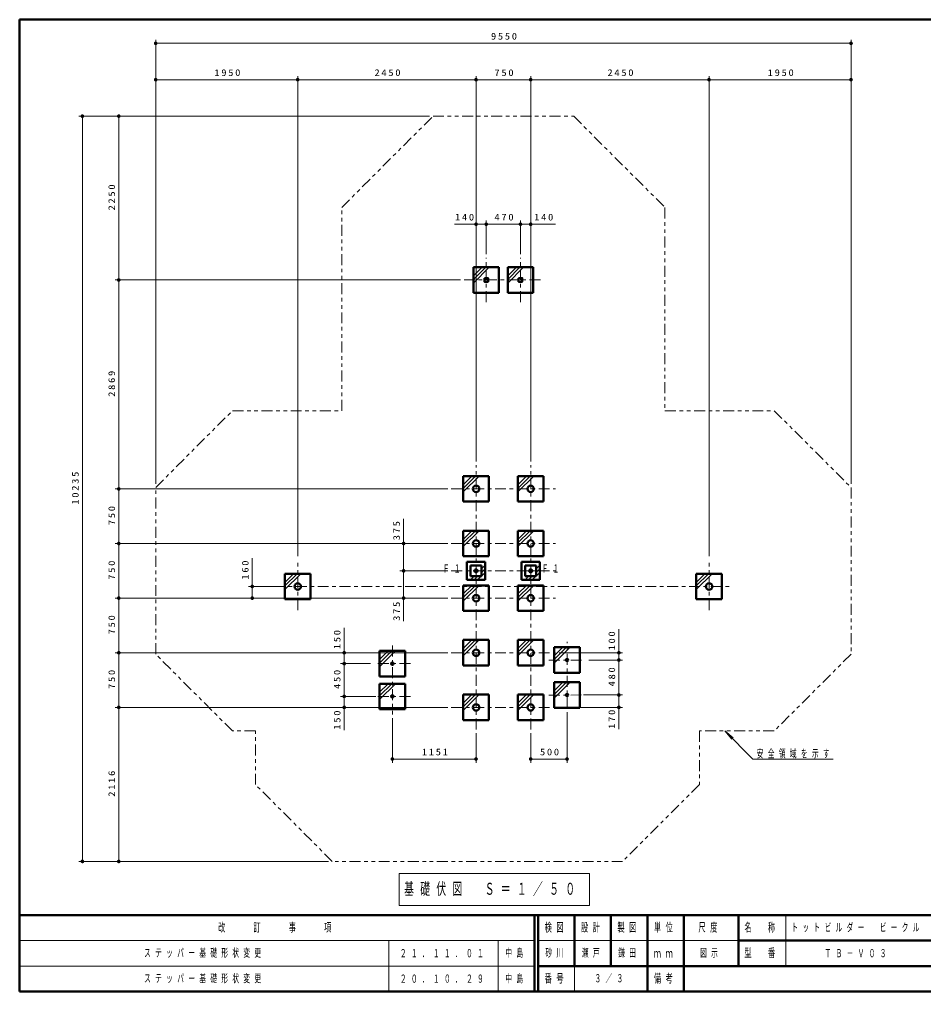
# Model space of a CAD drawing. Units: millimetres on the paper, scale 1:50. Extents: x -385 to 0, y -594 to 267.
# Drawn here: x -385 to -136.6, y -594 to -327 of the extents above; entities that cross this region are included whole.
import ezdxf

# ---------------------------------------------------------------- set-up
doc = ezdxf.new("R2010")
doc.units = ezdxf.units.MM
doc.linetypes.add('USER2', pattern=[6, 3, -1, 1, -1])
doc.linetypes.add('USER3', pattern=[8, 3, -1, 1, -1, 1, -1])
doc.layers.add('LY_1', color=140, linetype='Continuous', lineweight=50)
doc.styles.add('ＭＳ ゴシック', font='')
doc.styles.get('ＭＳ ゴシック').set_extended_font_data('MS Gothic')

# ---------------------------------------------------------------- blocks, each defined once
blk = doc.blocks.new('filled_dot')
at = {"color": 0, "linetype": 'Continuous', "lineweight": -2, "const_width": 1.25}
blk.add_lwpolyline([(-0.625, 0, 1), (0.625, 0, 1)], format="xyb", close=True, dxfattribs=at)

msp = doc.modelspace()

# ---------------------------------------------------------------- linework, layer by layer
at = {"layer": 'LY_1', "color": 7}
for p, q in [((0, -327), (-385, -327)), ((-385, -327), (-385, -594)), ((-385, -573), (0, -573)), ((-385, -594), (0, -594))]:
    msp.add_line(p, q, dxfattribs=at)
at = {"layer": 'LY_1', "color": 7, "lineweight": 13}
for p, q in [((-347.566, -454.543), (-347.566, -332.56)), ((-347.566, -333.56), (-156.566, -333.56)), ((-156.566, -454.543), (-156.566, -332.56)), ((-347.566, -454.543), (-347.566, -342.56)), ((-347.566, -343.56), (-308.566, -343.56)), ((-308.566, -474.44), (-308.566, -342.56)), ((-308.566, -343.56), (-259.566, -343.56)), ((-259.566, -448.443), (-259.566, -342.56)), ((-259.566, -343.56), (-244.566, -343.56)), ((-244.566, -448.443), (-244.566, -342.56)), ((-244.566, -343.56), (-195.566, -343.56)), ((-195.566, -474.44), (-195.566, -342.56)), ((-195.566, -343.56), (-156.566, -343.56)), ((-156.566, -454.543), (-156.566, -342.56)), ((-272.378, -353.56), (-368.712, -353.56)), ((-367.712, -558.256), (-367.712, -353.56)), ((-272.378, -353.56), (-358.712, -353.56)), ((-357.712, -398.56), (-357.712, -353.56)), ((-265.492, -383.246), (-256.766, -383.246)), ((-259.566, -448.443), (-259.566, -382.246)), ((-256.766, -391.474), (-256.766, -382.246)), ((-256.766, -383.246), (-247.366, -383.246)), ((-247.366, -391.474), (-247.366, -382.246)), ((-247.366, -383.246), (-237.74, -383.246)), ((-244.566, -448.443), (-244.566, -382.246)), ((-260.266, -397.424), (-257.902, -395.06)), ((-260.266, -398.414), (-256.912, -395.06)), ((-260.266, -399.404), (-255.922, -395.06)), ((-250.866, -397.424), (-248.502, -395.06)), ((-250.866, -398.414), (-247.512, -395.06)), ((-250.866, -399.404), (-246.522, -395.06)), ((-263.853, -398.56), (-358.712, -398.56)), ((-357.712, -455.94), (-357.712, -398.56)), ((-263.066, -454.804), (-260.702, -452.44)), ((-263.066, -455.794), (-259.712, -452.44)), ((-263.066, -456.784), (-258.722, -452.44)), ((-248.066, -454.804), (-245.702, -452.44)), ((-248.066, -455.794), (-244.712, -452.44)), ((-248.066, -456.784), (-243.722, -452.44)), ((-267.36, -455.94), (-358.712, -455.94)), ((-357.712, -470.94), (-357.712, -455.94)), ((-279.465, -478.44), (-279.465, -464.166)), ((-263.066, -469.804), (-260.702, -467.44)), ((-263.066, -470.794), (-259.712, -467.44)), ((-263.066, -471.784), (-258.722, -467.44)), ((-248.066, -469.804), (-245.702, -467.44)), ((-248.066, -470.794), (-244.712, -467.44)), ((-248.066, -471.784), (-243.722, -467.44)), ((-267.36, -470.94), (-358.712, -470.94)), ((-357.712, -485.94), (-357.712, -470.94)), ((-267.36, -470.94), (-280.465, -470.94)), ((-321.04, -485.94), (-321.04, -474.992)), ((-257.066, -476.884), (-258.066, -477.884)), ((-257.066, -477.874), (-258.066, -478.874)), ((-242.066, -476.884), (-243.066, -477.884)), ((-242.066, -477.874), (-243.066, -478.874)), ((-312.066, -481.604), (-309.702, -479.24)), ((-312.066, -482.594), (-308.712, -479.24)), ((-312.066, -483.584), (-307.722, -479.24)), ((-267.36, -478.44), (-280.465, -478.44)), ((-279.465, -492.314), (-279.465, -478.44)), ((-260.122, -479.94), (-261.122, -480.94)), ((-259.132, -479.94), (-260.132, -480.94)), ((-258.142, -479.94), (-259.142, -480.94)), ((-257.066, -478.864), (-258.066, -479.864)), ((-245.122, -479.94), (-246.122, -480.94)), ((-244.132, -479.94), (-245.132, -480.94)), ((-243.142, -479.94), (-244.142, -480.94)), ((-242.066, -478.864), (-243.066, -479.864)), ((-199.066, -481.604), (-196.702, -479.24)), ((-199.066, -482.594), (-195.712, -479.24)), ((-199.066, -483.584), (-194.722, -479.24)), ((-314.066, -482.74), (-322.04, -482.74)), ((-263.066, -484.804), (-260.702, -482.44)), ((-263.066, -485.794), (-259.712, -482.44)), ((-263.066, -486.784), (-258.722, -482.44)), ((-248.066, -484.804), (-245.702, -482.44)), ((-248.066, -485.794), (-244.712, -482.44)), ((-248.066, -486.784), (-243.722, -482.44)), ((-267.36, -485.94), (-358.712, -485.94)), ((-357.712, -500.94), (-357.712, -485.94)), ((-267.36, -485.94), (-280.465, -485.94)), ((-295.785, -503.94), (-295.785, -494.092)), ((-220.339, -494.441), (-220.339, -502.94)), ((-263.066, -499.804), (-260.702, -497.44)), ((-263.066, -500.794), (-259.712, -497.44)), ((-263.066, -501.784), (-258.722, -497.44)), ((-248.066, -499.804), (-245.702, -497.44)), ((-248.066, -500.794), (-244.712, -497.44)), ((-248.066, -501.784), (-243.722, -497.44)), ((-267.36, -500.94), (-358.712, -500.94)), ((-357.712, -515.94), (-357.712, -500.94)), ((-286.066, -502.804), (-283.702, -500.44)), ((-286.066, -503.794), (-282.712, -500.44)), ((-286.066, -504.784), (-281.722, -500.44)), ((-238.066, -501.804), (-235.702, -499.44)), ((-238.066, -502.794), (-234.712, -499.44)), ((-238.066, -503.784), (-233.722, -499.44)), ((-236.772, -500.94), (-219.339, -500.94)), ((-288.566, -503.94), (-296.785, -503.94)), ((-295.785, -512.94), (-295.785, -503.94)), ((-228.566, -502.94), (-219.339, -502.94)), ((-220.339, -502.94), (-220.339, -512.54)), ((-286.066, -511.804), (-283.702, -509.44)), ((-286.066, -512.794), (-282.712, -509.44)), ((-286.066, -513.784), (-281.722, -509.44)), ((-238.066, -511.404), (-235.702, -509.04)), ((-238.066, -512.394), (-234.712, -509.04)), ((-238.066, -513.384), (-233.722, -509.04)), ((-263.066, -514.804), (-260.702, -512.44)), ((-263.066, -515.794), (-259.712, -512.44)), ((-263.066, -516.784), (-258.722, -512.44)), ((-248.066, -514.804), (-245.702, -512.44)), ((-248.066, -515.794), (-244.712, -512.44)), ((-248.066, -516.784), (-243.722, -512.44)), ((-230.066, -512.54), (-219.339, -512.54)), ((-220.339, -512.54), (-220.339, -521.97)), ((-287.066, -512.94), (-296.785, -512.94)), ((-295.785, -522.193), (-295.785, -512.94)), ((-267.36, -515.94), (-358.712, -515.94)), ((-357.712, -558.256), (-357.712, -515.94)), ((-267.36, -515.94), (-296.785, -515.94)), ((-236.772, -515.94), (-219.339, -515.94)), ((-234.566, -517.28), (-234.566, -531.137)), ((-282.566, -518.94), (-282.566, -531.137)), ((-259.566, -523.027), (-259.566, -531.137)), ((-244.566, -523.027), (-244.566, -531.137)), ((-183.544, -530.149), (-191.267, -522.426)), ((-191.267, -522.426), (-189.339, -524.724)), ((-191.267, -522.426), (-188.969, -524.355)), ((-259.566, -530.137), (-282.566, -530.137)), ((-234.566, -530.137), (-244.566, -530.137)), ((-183.544, -530.149), (-161.463, -530.149)), ((-300.063, -558.256), (-368.712, -558.256)), ((-300.063, -558.256), (-358.712, -558.256)), ((-280.735, -561.555), (-280.735, -570.355)), ((-228.435, -561.555), (-280.735, -561.555)), ((-228.435, -570.355), (-228.435, -561.555)), ((-280.735, -570.355), (-228.435, -570.355)), ((-174.5, -573), (-174.5, -587)), ((-385, -580), (-243.5, -580)), ((-283.5, -580), (-283.5, -594)), ((-253.5, -580), (-253.5, -594)), ((-242.5, -580), (-187.5, -580)), ((-385, -587), (-243.5, -587)), ((-232.5, -587), (-232.5, -594))]:
    msp.add_line(p, q, dxfattribs=at)
at = {"layer": 'LY_1', "color": 7, "linetype": 'USER2', "lineweight": 13}
for p, q in [((-256.766, -404.647), (-256.766, -392.474)), ((-247.366, -404.647), (-247.366, -392.474)), ((-262.853, -398.56), (-241.28, -398.56)), ((-259.566, -522.027), (-259.566, -449.443)), ((-244.566, -522.027), (-244.566, -449.443)), ((-266.36, -455.94), (-237.772, -455.94)), ((-266.36, -470.94), (-237.772, -470.94)), ((-308.566, -489.24), (-308.566, -476.24)), ((-195.566, -489.24), (-195.566, -476.24)), ((-266.36, -478.44), (-237.772, -478.44)), ((-315.066, -482.74), (-189.066, -482.74)), ((-266.36, -485.94), (-237.772, -485.94)), ((-282.566, -498.94), (-282.566, -517.94)), ((-234.566, -516.28), (-234.566, -497.96)), ((-266.36, -500.94), (-237.772, -500.94)), ((-277.566, -503.94), (-287.566, -503.94)), ((-239.566, -502.94), (-229.566, -502.94)), ((-239.566, -512.56), (-229.566, -512.54)), ((-277.566, -512.94), (-287.566, -512.94)), ((-266.36, -515.94), (-237.772, -515.94))]:
    msp.add_line(p, q, dxfattribs=at)
at = {"layer": 'LY_1'}
for p, q in [((-260.266, -395.06), (-260.266, -402.06)), ((-253.266, -395.06), (-260.266, -395.06)), ((-253.266, -402.06), (-253.266, -395.06)), ((-250.866, -395.06), (-250.866, -402.06)), ((-243.866, -395.06), (-250.866, -395.06)), ((-243.866, -402.06), (-243.866, -395.06)), ((-260.266, -402.06), (-253.266, -402.06)), ((-250.866, -402.06), (-243.866, -402.06)), ((-263.066, -452.44), (-263.066, -459.44)), ((-256.066, -452.44), (-263.066, -452.44)), ((-256.066, -459.44), (-256.066, -452.44)), ((-248.066, -452.44), (-248.066, -459.44)), ((-241.066, -452.44), (-248.066, -452.44)), ((-241.066, -459.44), (-241.066, -452.44)), ((-263.066, -459.44), (-256.066, -459.44)), ((-248.066, -459.44), (-241.066, -459.44)), ((-263.066, -467.44), (-263.066, -474.44)), ((-256.066, -467.44), (-263.066, -467.44)), ((-256.066, -474.44), (-256.066, -467.44)), ((-248.066, -467.44), (-248.066, -474.44)), ((-241.066, -467.44), (-248.066, -467.44)), ((-241.066, -474.44), (-241.066, -467.44)), ((-263.066, -474.44), (-256.066, -474.44)), ((-248.066, -474.44), (-241.066, -474.44)), ((-257.066, -475.94), (-262.066, -475.94)), ((-262.066, -475.94), (-262.066, -480.94)), ((-258.066, -476.94), (-261.066, -476.94)), ((-261.066, -476.94), (-261.066, -479.94)), ((-258.066, -479.94), (-258.066, -476.94)), ((-257.066, -480.94), (-257.066, -475.94)), ((-242.066, -475.94), (-247.066, -475.94)), ((-247.066, -475.94), (-247.066, -480.94)), ((-243.066, -476.94), (-246.066, -476.94)), ((-246.066, -476.94), (-246.066, -479.94)), ((-243.066, -479.94), (-243.066, -476.94)), ((-242.066, -480.94), (-242.066, -475.94)), ((-312.066, -479.24), (-312.066, -486.24)), ((-305.066, -479.24), (-312.066, -479.24)), ((-305.066, -486.24), (-305.066, -479.24)), ((-261.066, -479.94), (-258.066, -479.94)), ((-246.066, -479.94), (-243.066, -479.94)), ((-199.066, -479.24), (-199.066, -486.24)), ((-192.066, -479.24), (-199.066, -479.24)), ((-192.066, -486.24), (-192.066, -479.24)), ((-263.066, -482.44), (-263.066, -489.44)), ((-256.066, -482.44), (-263.066, -482.44)), ((-262.066, -480.94), (-257.066, -480.94)), ((-256.066, -489.44), (-256.066, -482.44)), ((-248.066, -482.44), (-248.066, -489.44)), ((-241.066, -482.44), (-248.066, -482.44)), ((-247.066, -480.94), (-242.066, -480.94)), ((-241.066, -489.44), (-241.066, -482.44)), ((-312.066, -486.24), (-305.066, -486.24)), ((-199.066, -486.24), (-192.066, -486.24)), ((-263.066, -489.44), (-256.066, -489.44)), ((-248.066, -489.44), (-241.066, -489.44)), ((-263.066, -497.44), (-263.066, -504.44)), ((-256.066, -497.44), (-263.066, -497.44)), ((-256.066, -504.44), (-256.066, -497.44)), ((-248.066, -497.44), (-248.066, -504.44)), ((-241.066, -497.44), (-248.066, -497.44)), ((-241.066, -504.44), (-241.066, -497.44)), ((-286.066, -500.44), (-286.066, -507.44)), ((-279.066, -500.44), (-286.066, -500.44)), ((-279.066, -507.44), (-279.066, -500.44)), ((-238.066, -499.44), (-238.066, -506.44)), ((-231.066, -499.44), (-238.066, -499.44)), ((-231.066, -506.44), (-231.066, -499.44)), ((-263.066, -504.44), (-256.066, -504.44)), ((-248.066, -504.44), (-241.066, -504.44)), ((-238.066, -506.44), (-231.066, -506.44)), ((-286.066, -507.44), (-279.066, -507.44)), ((-286.066, -509.44), (-286.066, -516.44)), ((-279.066, -509.44), (-286.066, -509.44)), ((-279.066, -516.44), (-279.066, -509.44)), ((-238.066, -509.04), (-238.066, -516.04)), ((-231.066, -509.04), (-238.066, -509.04)), ((-231.066, -516.04), (-231.066, -509.04)), ((-263.066, -512.44), (-263.066, -519.44)), ((-256.066, -512.44), (-263.066, -512.44)), ((-256.066, -519.44), (-256.066, -512.44)), ((-248.066, -512.44), (-248.066, -519.44)), ((-241.066, -512.44), (-248.066, -512.44)), ((-241.066, -519.44), (-241.066, -512.44)), ((-286.066, -516.44), (-279.066, -516.44)), ((-238.066, -516.04), (-231.066, -516.04)), ((-263.066, -519.44), (-256.066, -519.44)), ((-248.066, -519.44), (-241.066, -519.44)), ((-243.5, -573), (-243.5, -594)), ((-242.5, -573), (-242.5, -594)), ((-232.5, -573), (-232.5, -587)), ((-222.5, -573), (-222.5, -587)), ((-212.5, -573), (-212.5, -594)), ((-202.5, -573), (-202.5, -587)), ((-187.5, -573), (-187.5, -587)), ((-187.5, -580), (-70, -580)), ((-242.5, -587), (0, -587)), ((-202.5, -587), (-202.5, -594))]:
    msp.add_line(p, q, dxfattribs=at)
at = {"layer": 'LY_1', "color": 7, "linetype": 'USER3', "lineweight": 13}
msp.add_lwpolyline([(-326.478, -522.426), (-347.566, -501.338), (-347.566, -455.543), (-326.478, -434.454), (-296.466, -434.454), (-296.466, -378.649), (-271.378, -353.56), (-232.754, -353.56), (-207.666, -378.649), (-207.666, -434.454), (-177.654, -434.454), (-156.566, -455.543), (-156.566, -501.338), (-177.654, -522.426), (-198.226, -522.426), (-198.226, -537.168), (-219.314, -558.256), (-299.063, -558.256), (-320.151, -537.168), (-320.151, -522.426)], close=True, dxfattribs=at)
at = {"layer": 'LY_1'}
for points in [[(-257.266, -398.06), (-257.266, -399.06), (-256.266, -399.06), (-256.266, -398.06)], [(-247.866, -398.06), (-247.866, -399.06), (-246.866, -399.06), (-246.866, -398.06)]]:
    msp.add_lwpolyline(points, close=True, dxfattribs=at)
for centre, radius in [((-259.566, -455.94), 0.891), ((-244.566, -455.94), 0.891), ((-259.566, -470.94), 0.891), ((-244.566, -470.94), 0.891), ((-259.566, -478.44), 0.427), ((-244.566, -478.44), 0.427), ((-308.566, -482.74), 0.891), ((-195.566, -482.74), 0.891), ((-259.566, -485.94), 0.891), ((-244.566, -485.94), 0.891), ((-259.566, -500.94), 0.891), ((-244.566, -500.94), 0.891), ((-282.566, -503.94), 0.34), ((-234.566, -502.94), 0.34), ((-282.566, -512.94), 0.34), ((-234.566, -512.55), 0.34), ((-259.566, -515.94), 0.891), ((-244.566, -515.94), 0.891)]:
    msp.add_circle(centre, radius, dxfattribs=at)

# ---------------------------------------------------------------- block references
at = {"layer": 'LY_1', "color": 7, "lineweight": 13, "xscale": 0.4, "yscale": 0.4}
for p in [(-347.566, -333.56), (-347.566, -343.56), (-308.566, -343.56), (-259.566, -343.56), (-244.566, -343.56), (-195.566, -343.56), (-259.566, -383.246), (-256.766, -383.246), (-247.366, -383.246), (-282.566, -530.137), (-244.566, -530.137)]:
    msp.add_blockref('filled_dot', p, dxfattribs=at)
for p, rotation in [((-156.566, -333.56), 180), ((-308.566, -343.56), 180), ((-259.566, -343.56), 180), ((-244.566, -343.56), 180), ((-195.566, -343.56), 180), ((-156.566, -343.56), 180), ((-367.712, -353.56), 270), ((-357.712, -353.56), 270), ((-256.766, -383.246), 180), ((-247.366, -383.246), 180), ((-244.566, -383.246), 180), ((-357.712, -398.56), 90), ((-357.712, -398.56), 270), ((-357.712, -455.94), 90), ((-357.712, -455.94), 270), ((-357.712, -470.94), 90), ((-357.712, -470.94), 270), ((-279.465, -470.94), 270), ((-279.465, -478.44), 90), ((-279.465, -478.44), 270), ((-321.04, -482.74), 270), ((-357.712, -485.94), 90), ((-357.712, -485.94), 270), ((-321.04, -485.94), 90), ((-279.465, -485.94), 90), ((-357.712, -500.94), 90), ((-357.712, -500.94), 270), ((-295.785, -500.94), 270), ((-220.339, -500.94), 270), ((-295.785, -503.94), 270), ((-295.785, -503.94), 90), ((-220.339, -502.94), 270), ((-220.339, -502.94), 90), ((-295.785, -512.94), 270), ((-295.785, -512.94), 90), ((-220.339, -512.54), 270), ((-220.339, -512.54), 90), ((-357.712, -515.94), 90), ((-357.712, -515.94), 270), ((-295.785, -515.94), 90), ((-220.339, -515.94), 90), ((-259.566, -530.137), 180), ((-234.566, -530.137), 180), ((-367.712, -558.256), 90), ((-357.712, -558.256), 90)]:
    msp.add_blockref('filled_dot', p, dxfattribs=dict(at, rotation=rotation))

# ---------------------------------------------------------------- texts
at = {"layer": 'LY_1', "color": 7, "style": 'ＭＳ ゴシック'}
for s, insert, char_height, attachment_point in [('\\T1.33;\\W1.15;9550', (-251.657, -332.56), 1.833, 8), ('\\T1.33;\\W1.15;1950', (-327.643, -342.56), 1.833, 8), ('\\T1.33;\\W1.15;2450', (-283.657, -342.56), 1.833, 8), ('\\T1.33;\\W1.15;750', (-251.651, -342.56), 1.833, 8), ('\\T1.33;\\W1.15;2450', (-219.657, -342.56), 1.833, 8), ('\\T1.33;\\W1.15;1950', (-175.643, -342.56), 1.833, 8), ('\\T1.33;\\W1.15;140', (-262.492, -382.246), 1.833, 8), ('\\T1.33;\\W1.15;470', (-251.651, -382.246), 1.833, 8), ('\\T1.33;\\W1.15;140', (-240.74, -382.246), 1.833, 8), ('\\T1.64;\\W0.6;Ｆ１', (-268.706, -478.94), 2.199, 7), ('\\T1.64;\\W0.6;Ｆ１', (-241.566, -478.94), 2.199, 7), ('\\T1.33;\\W1.15;1151', (-270.643, -529.137), 1.833, 8), ('\\T1.33;\\W1.15;500', (-239.149, -529.137), 1.833, 8), ('\\T1.64;\\W0.6;安全領域を示す', (-182.463, -529.999), 2.199, 7), ('\\T1.64;\\W0.6;基礎伏図\u3000Ｓ＝１／５０', (-279.335, -565.955), 3.299, 4), ('\\T1.64;\\W0.6;改\u3000\u3000訂\u3000\u3000事\u3000\u3000項', (-314.25, -576.5), 2.346, 5), ('\\T1.64;\\W0.6;検図', (-237.5, -576.5), 2.346, 5), ('\\T1.64;\\W0.6;設計', (-227.5, -576.5), 2.346, 5), ('\\T1.64;\\W0.6;製図', (-217.5, -576.5), 2.346, 5), ('\\T1.64;\\W0.6;単位', (-207.5, -576.5), 2.346, 5), ('\\T1.64;\\W0.6;尺度', (-195.25, -576.5), 2.346, 5), ('\\T1.64;\\W0.6;名\u3000称', (-181, -576.5), 2.346, 5), ('\\T1.64;\\W0.6;トットビルダー\u3000ビークル', (-154.75, -576.5), 2.199, 5), ('\\T1.64;\\W0.6;ステッパー基礎形状変更', (-350.75, -583.5), 2.199, 4), ('\\T1.64;\\W0.6;中島', (-251.5, -583.5), 2.199, 4), ('\\T1.64;\\W0.6;砂川', (-237.5, -583.5), 2.199, 5), ('\\T1.64;\\W0.6;瀬戸', (-230.5, -583.5), 2.199, 4), ('\\T1.64;\\W0.6;鎌田', (-217.5, -583.5), 2.199, 5), ('\\T1.64;\\W0.6;型\u3000番', (-181, -583.5), 2.346, 5), ('\\T1.64;\\W0.6;２１．１１．０１', (-280.5, -583.5), 2.199, 4), ('\\T1.64;\\W0.6;ｍｍ', (-207.5, -583.5), 2.346, 5), ('\\T1.64;\\W0.6;図示', (-195, -583.5), 2.199, 5), ('\\T1.64;\\W0.6;ＴＢ－Ｖ０３', (-154.75, -583.5), 2.199, 5), ('\\T1.64;\\W0.6;ステッパー基礎形状変更', (-350.75, -590.5), 2.199, 4), ('\\T1.64;\\W0.6;２０．１０．２９', (-280.5, -590.5), 2.199, 4), ('\\T1.64;\\W0.6;中島', (-251.5, -590.5), 2.199, 4), ('\\T1.64;\\W0.6;番号', (-237.5, -590.5), 2.346, 5), ('\\T1.64;\\W0.6;３／３', (-222.5, -590.5), 2.199, 5), ('\\T1.64;\\W0.6;備考', (-207.5, -590.5), 2.346, 5)]:
    msp.add_mtext(s, dxfattribs=dict(at, insert=insert, char_height=char_height, attachment_point=attachment_point))
at = {"layer": 'LY_1', "color": 7, "char_height": 1.833, "attachment_point": 8, "rotation": 90, "style": 'ＭＳ ゴシック'}
for s, insert in [('\\T1.33;\\W1.15;2250', (-358.712, -375.651)), ('\\T1.33;\\W1.15;2869', (-358.712, -426.834)), ('\\T1.33;\\W1.15;10235', (-368.712, -455.497)), ('\\T1.33;\\W1.15;750', (-358.712, -463.025)), ('\\T1.33;\\W1.15;375', (-280.465, -467.166)), ('\\T1.33;\\W1.15;750', (-358.712, -478.025)), ('\\T1.33;\\W1.15;160', (-322.04, -477.992)), ('\\T1.33;\\W1.15;375', (-280.465, -489.314)), ('\\T1.33;\\W1.15;750', (-358.712, -493.025)), ('\\T1.33;\\W1.15;150', (-296.785, -497.092)), ('\\T1.33;\\W1.15;100', (-221.339, -497.441)), ('\\T1.33;\\W1.15;750', (-358.712, -508.025)), ('\\T1.33;\\W1.15;450', (-296.785, -508.025)), ('\\T1.33;\\W1.15;480', (-221.339, -507.325)), ('\\T1.33;\\W1.15;150', (-296.785, -519.193)), ('\\T1.33;\\W1.15;170', (-221.339, -518.97)), ('\\T1.33;\\W1.15;2116', (-358.712, -536.677))]:
    msp.add_mtext(s, dxfattribs=dict(at, insert=insert))

doc.saveas('drawing.dxf')
